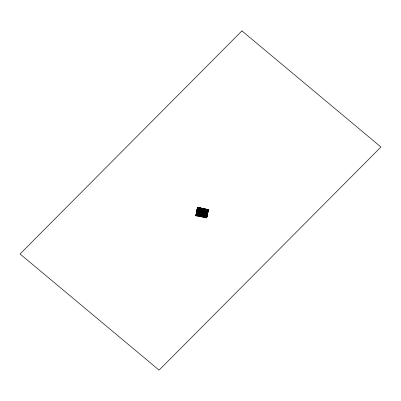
<?xml version="1.0" encoding="UTF-8"?>
<svg xmlns="http://www.w3.org/2000/svg" width="401" height="401" viewBox="0 0 401 401"><rect width="100%" height="100%" fill="white"/><g stroke="black" fill="none" stroke-linecap="round" stroke-linejoin="round"><path stroke-width="0.6" d="M198.55 215.908C194.049 217.182 197.487 212.164 195.858 215.613L206.595 217.918L206.65 216.961M198.891 215.121L198.971 214.605M199.147 214.901L201.372 215.377L201.472 215.713M201.528 215.688L201.618 215.437M204.109 216.279L204.164 215.984M204.059 216.184L204.219 216.44L204.254 216.004M207.207 214.545L206.806 216.861L206.886 216.57M199.332 212.786L200.254 207.984L202.806 208.67L201.402 208.355L202.274 208.731M202.786 208.776L202.991 208.63L202.595 210.751L202.751 209.432L202.771 209.768M202.705 210.134L202.921 208.966L202.816 209.628M205.467 209.512L204.014 216.4L205.518 209.101L205.412 209.372M207.918 211.467L208.239 209.823M205.312 211.207L207.743 211.728L207.773 212.314L208.214 209.818L197.628 207.422L208.39 209.713L208.079 211.492L206.961 216.896L196.355 214.56L196.094 215.517M198.996 214.881L198.831 215.147L199.297 212.991L196.766 212.45L197.482 208.299M201.588 215.703L202.164 212.811M204.194 216.259L201.778 215.467M206.731 216.806L206.796 216.55L206.826 216.986M206.886 216.595L196.264 214.289L196.204 214.58L196.279 214.294M197.452 208.871L197.242 210.059M198.505 208.194L197.688 207.999L200.169 208.535L199.878 210.62M208.049 209.888L206.595 217.918M201.618 215.472L202.575 210.4L202.51 211.187M197.307 209.723L196.32 214.059L196.696 212.741M197.663 207.738L197.713 207.673M200.299 208.304L200.33 207.999M202.966 208.565L202.801 209.593M205.568 209.437L205.598 209.127M208.199 209.999L208.184 209.683M197.653 207.412L197.327 209.623M198.465 207.583L197.036 214.766M199.272 207.758L197.848 214.936M200.084 207.934L198.655 215.111M200.896 208.104L199.467 215.287M201.703 208.279L200.279 215.457M202.515 208.455L201.086 215.633M203.327 208.625L201.898 215.808M202.711 215.984L204.134 208.801M204.946 208.976L203.518 216.154M205.758 209.147L204.33 216.329M206.565 209.322L205.142 216.505M207.377 209.497L205.949 216.675M197.342 208.991L197.758 207.502L197.287 209.327M197.643 207.868L197.718 207.437L197.518 207.984M199.242 213.287L199.944 210.289M200.199 208.866L200.264 208.109L200.079 209.583L200.254 207.979L200.35 208.284L197.758 207.573M202.851 208.826L202.981 208.57L203.081 208.906L205.452 209.222M202.044 213.056L202.064 213.367L202.465 210.941M205.518 209.558L205.477 209.292M205.543 209.563C205.828 208.004 205.056 212.234 205.432 209.683M207.472 213.347L207.733 212.069M197.332 208.54L197.633 207.703L197.402 208.811L197.623 207.417L197.262 208.555M197.638 207.974C197.708 207.267 197.442 209.482 197.558 207.974L208.299 210.269M202.856 208.806L202.796 209.121L202.941 208.826M205.974 209.798L207.878 210.355L208.119 209.934L208.044 210.906L197.452 208.48M200.234 208.715L200.35 208.239M202.66 209.598L202.826 208.946L202.655 209.929M207.147 214.981L207.658 212.931L206.941 216.309M200.169 208.515L200.104 209.382L200.119 208.866M200.274 208.535L200.31 208.259M202.731 209.588L202.811 209.101L202.746 209.412M207.939 211.071L208.064 210.249M205.432 209.828L205.407 210.33M208.074 210.736L208.189 210.099L208.099 210.56M197.543 207.974L197.367 209.412M200.114 208.846L200.119 209.207L201.252 209.312M196.645 212.48L196.916 211.683M202.675 209.813L200.435 209.116M205.312 210.375L203.066 209.683M207.974 211.267L207.974 210.931M196.61 212.72L196.806 212.209M200.069 209.568L199.949 209.748M200.084 209.437L200.034 209.763M202.58 210.309L202.736 210.009M202.721 210.004L202.575 210.4M204.51 214.415L204.565 214.124L202.014 213.633M205.302 210.896L205.377 210.575L205.217 210.876M207.989 211.132L207.848 211.442M197.292 209.397L197.337 209.056M202.535 210.52L202.67 210.33M202.63 210.194L202.66 210.42M207.873 211.317L207.848 211.999M207.949 211.337L207.813 211.643M199.267 213.578L199.056 214.114L199.327 213.302M199.868 210.149L199.934 209.833L199.893 210.395M200.034 209.853L199.994 210.069M205.142 211.743L205.202 210.961M205.232 211.302L205.277 210.981M207.868 211.868L207.908 211.543M197.187 209.813L197.257 209.482L208.024 211.783M197.262 209.833L197.282 209.487M197.287 209.838L197.307 209.272M199.919 210.4L199.969 210.064M202.46 210.931L202.525 210.615L200.044 210.079L202.345 210.69M205.111 211.517C205.132 210.705 200.149 210.51 204.5 211.036M205.122 211.402L205.262 211.197M207.788 211.768L197.357 209.502M207.818 211.748L207.843 211.984M196.525 213.573L196.545 212.996L196.47 213.813M197.192 209.803L196.896 210.731L197.182 210.42M196.816 210.841L197.217 209.703M199.202 213.563L198.981 214.906M207.753 212.314L207.748 211.964M197.628 207.623L196.254 214.605L197.232 209.773M197.117 210.209L197.152 210.029M199.758 210.831L199.803 210.5L199.828 210.841M202.375 211.387L202.49 210.836M202.47 211.402L202.42 211.162M207.287 214.284L207.357 213.923M207.733 212.545L207.783 212.209M195.858 215.613L197.312 208.314M196.039 215.367L197.558 207.432L208.269 209.693L206.846 217.036L196.109 214.735L196.405 214.049L196.33 214.34M199.808 211.016L199.758 210.731M198.751 215.949L201.362 216.65M199.793 211.071L199.783 210.736M202.42 211.302L202.415 211.638L202.395 211.297M202.425 211.633L202.32 212.114L202.304 211.778M204.019 217.081L206.425 217.738L206.665 216.886M204.249 216.034L204.224 215.753M205.051 212.204L205.096 211.969M206.425 217.738L206.851 216.024M207.096 214.776L207.312 213.708M197.031 210.736L197.076 210.405L207.708 212.685L207.593 213.252M199.813 210.991C199.863 211.477 198.029 210.5 197.232 210.435M199.713 211.312L199.738 210.976M202.37 211.543L202.39 211.798M202.5 211.563C203.287 211.527 205.106 212.585 205.076 212.134M207.568 212.996L207.638 212.67L205.132 212.129M208.104 210.079L208.259 209.778M208.234 209.823L208.024 210.771M197.071 210.916L197.036 210.65L196.971 211.452M199.668 211.553L199.663 211.217L199.603 211.989M204.961 212.685L204.916 212.42M197.563 208.299L197.477 207.793M199.688 211.477L199.583 211.989M202.32 212.044L202.169 212.54M204.871 213.121L204.981 212.615M207.618 213.182L207.487 213.738M207.643 213.708L196.951 211.422M202.184 212.811L202.234 212.094M196.781 211.974L196.821 211.663M199.402 212.49C199.392 213.352 199.633 211.372 199.297 213.021M199.462 212.55L199.482 212.234M202.094 213.111L202.089 212.796M204.68 213.668L204.726 213.362M196.766 211.923L196.721 212.189M197.548 208.495L197.437 209.006L197.417 208.665L208.179 210.956M204.71 213.903C203.623 213.989 208.109 213.928 207.096 215.457M207.237 214.48L207.397 214.204L207.277 214.756M207.337 214.505L207.327 214.194M208.009 211.076L208.074 210.761M199.382 213.066L201.934 213.583M207.202 214.715L207.242 214.48M201.793 214.7L201.964 213.868M199.277 213.578L199.157 214.139M201.693 214.68L201.909 214.134M201.848 214.685C202.846 215.192 205.257 214.861 204.425 215.267M207.046 215.522L207.172 215.267M206.991 215.793L207.232 215.001M207.066 215.808L207.026 215.512L207.006 216.074M199.898 210.52L199.858 210.269M204.279 215.487L204.315 215.778M198.916 214.896L198.956 214.62M201.548 215.462L201.658 215.182M204.154 216.019L204.239 215.733M206.871 216.299L206.791 216.585L196.355 214.34M201.467 215.718L201.528 215.422M204.956 212.68L204.936 212.345M204.801 213.422L204.675 213.623M207.437 213.989L207.312 214.184M205.538 209.553L205.502 209.848M197.618 207.994L197.548 207.623M205.553 209.533L205.347 210.174M200.074 209.061L200.019 209.362M207.974 210.761L206.289 210.39M202.59 210.741L202.575 210.856M197.117 209.633L197.322 208.901M196.355 213.152L196.711 212.294L196.46 213.237M196.941 211.086L197.137 210.164M195.934 215.282L196.129 214.58M202.33 211.618L199.863 210.996M205.618 209.367L208.139 209.803M207.873 210.485L208.069 209.778M207.888 210.806L208.129 209.954M197.818 207.773L198.425 207.903M199.578 207.964L198.971 207.833M201.402 208.355L200.39 208.139M202.214 208.53L201.808 208.44M204.239 208.961L203.487 208.991L203.833 208.876M205.718 209.472L205.658 209.267M207.076 209.573L206.264 209.397M207.137 209.773L207.743 209.903M197.748 208.184L198.355 208.314M198.911 208.284L198.495 208.174M199.167 208.49L199.979 208.66M200.726 208.65L200.32 208.565L202.751 209.086M200.786 208.836L202.204 209.142M202.956 209.132L203.974 209.372M203.563 209.257L203.157 209.172M203.016 209.312L205.382 209.653M204.585 209.502L204.179 209.412M205.588 209.693L205.994 209.783M206.259 210.009L207.678 210.314M207.207 210.039L206.6 209.913M201.718 208.886L201.332 208.781M200.079 209.041L197.598 208.505M198.204 208.635L197.798 208.55M199.422 208.896L199.016 208.811M203.888 209.878L203.272 209.728M204.284 209.944L203.878 209.858M206.715 210.46L205.497 210.204M207.322 210.595L206.916 210.505M197.412 209.512L199.843 210.034M198.425 209.728L197.613 209.558M197.482 209.648L198.826 209.818M199.102 209.994L199.708 210.124M200.114 210.214L200.45 210.164M201.127 210.43L201.462 210.385M202.751 210.776L203.287 210.776M205.382 211.342L206.325 211.427M206.801 211.648L207.613 211.818M197.307 210.545L198.119 210.72M198.32 210.761L199.533 211.021M200.345 211.197L200.685 211.187M201.467 211.352L201.964 211.548M201.482 211.347L200.675 211.177M202.575 211.678L203.788 211.939M203.994 211.979L204.801 212.154M205.207 212.239L205.613 212.329M205.818 212.37L207.437 212.72M197.031 211.432L199.457 211.954M199.663 211.999L202.094 212.52M202.294 212.565L204.726 213.086M204.931 213.131L205.753 213.312M207.362 213.653L205.738 213.307M196.41 214.355L198.841 214.876M204.31 216.049L204.716 216.134M204.716 216.134L206.741 216.57M199.242 213.006L196.811 212.485M199.833 213.137L200.66 213.317M199.848 213.142L199.442 213.051M201.873 213.573L200.645 213.312M202.169 213.658L203.292 213.878M204.51 214.139L203.277 213.878M205.738 214.405L204.71 214.179M207.142 214.7L205.723 214.4M199.217 214.119L201.648 214.64M204.485 215.252L204.986 215.352M206.806 215.743L204.781 215.312M206.931 211.558L206.525 211.472M197.518 207.643L198.931 207.934M205.412 209.327L208.254 209.944M204.635 209.663L205.247 209.793M197.107 210.4L207.848 212.7M197.112 211.522L199.337 212.004M199.743 212.089L201.969 212.565M202.375 212.655L204.605 213.131M205.011 213.217L207.237 213.698M196.555 212.45L207.427 214.756M199.071 214.059L196.535 213.512L199.011 214.074M199.172 214.079L201.703 214.625M201.803 214.645L204.34 215.187M204.44 215.212L206.971 215.753M196.435 213.512L207.197 215.828M196.284 214.866L198.716 215.387L198.59 215.828L196.159 215.307M206.62 217.081L204.189 216.56L204.064 217.001L206.495 217.522M201.969 216.781L203.182 217.041M204.37 211.126L203.688 210.861M198.921 215.432L198.796 215.868L201.227 216.395L201.352 215.954L198.921 215.432M201.553 215.994L201.427 216.435L203.858 216.956L203.984 216.515L201.553 215.994M241.928 30.882L20.05 253.983L159.072 370.118L380.95 147.012L241.928 30.882"/></g></svg>
